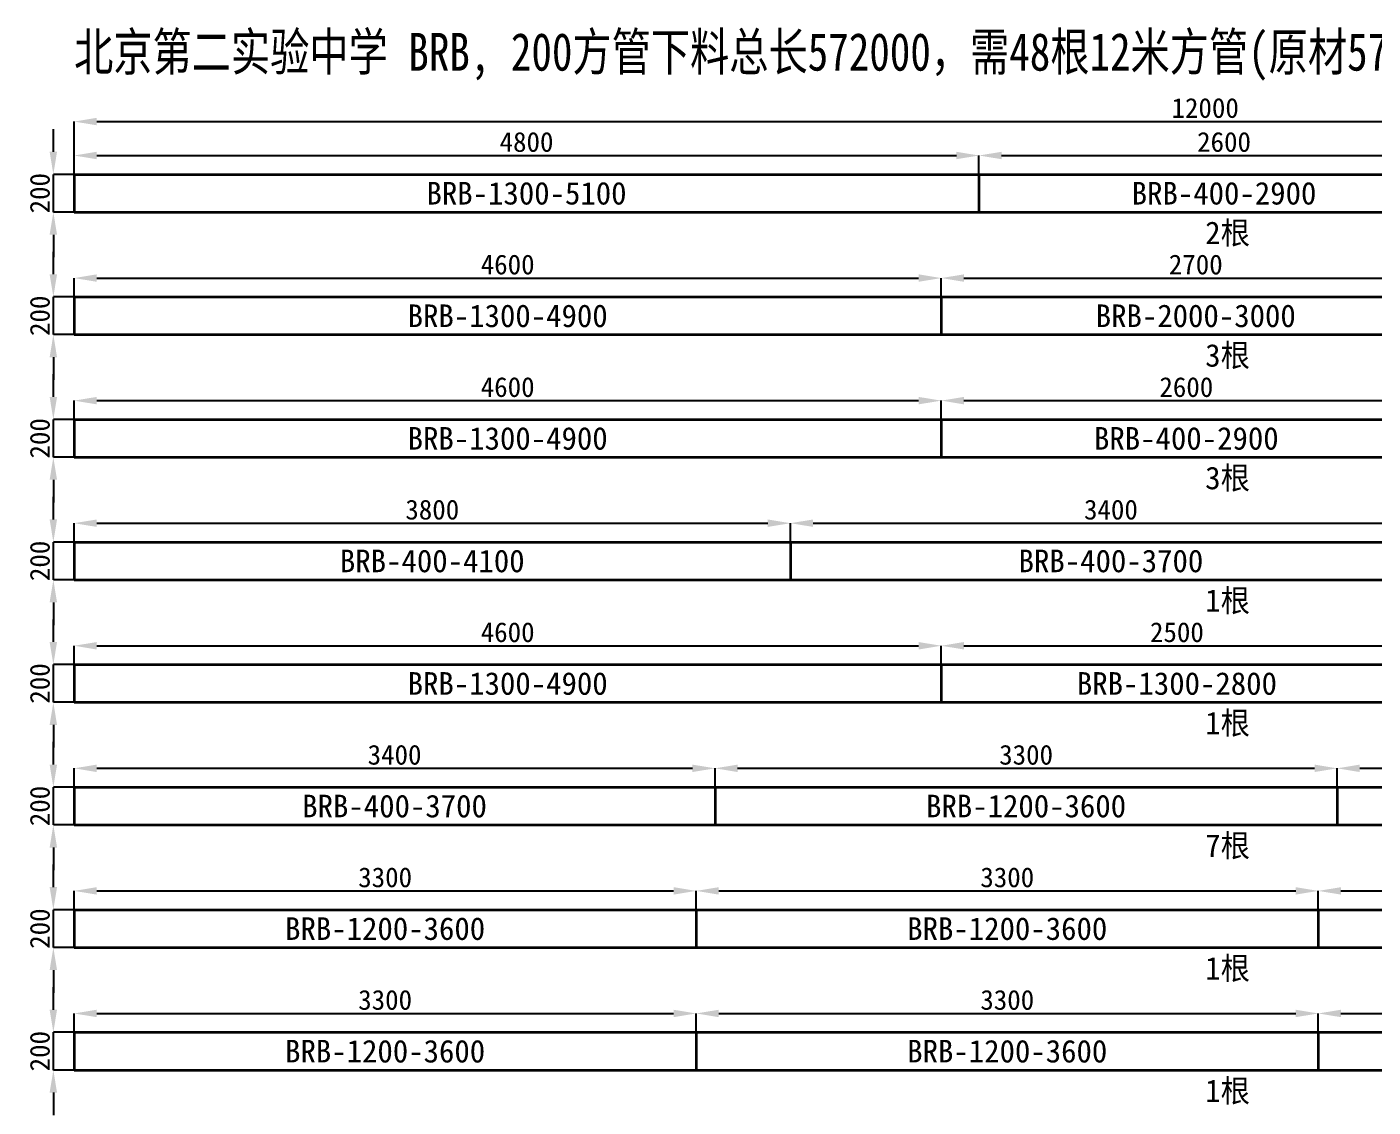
# Model space of a CAD drawing. Header units: metres. Extents: x -250 to 27240, y -11390 to 232.
# Drawn here: x 14750 to 21891, y -5496 to 232 of the extents above; entities that cross this region are included whole.
import ezdxf
from ezdxf.enums import TextEntityAlignment as Align

# ---------------------------------------------------------------- set-up
doc = ezdxf.new("R2010")
doc.units = ezdxf.units.M
for name, color, linetype in [('DIMENSION', 3, 'Continuous'), ('TEXT', 3, 'Continuous'), ('TUBE', 3, 'Continuous')]:
    doc.layers.add(name, color=color, linetype=linetype)
doc.dimstyles.get("Standard").update_dxf_attribs({"dimscale": 30, "dimtxt": 3.5, "dimasz": 4, "dimexe": 1.25, "dimexo": 0, "dimtad": 1, "dimcen": 2.5, "dimazin": 3, "dimtfac": 1, "dimtmove": 0, "dimatfit": 3})

# ---------------------------------------------------------------- blocks, each defined once
blk = doc.blocks.new('_CLOSEDFILLED')
at = {"color": 0, "linetype": 'BYBLOCK'}
blk.add_solid([(-1, 0.164), (0, 0), (-1, -0.164)], dxfattribs=at)
blk = doc.blocks.new('*D5')
at = {"color": 0}
for p, q in [((14890, -430), (14890, -310)), ((14890, -750), (14890, -550)), ((14890, -870), (14890, -990))]:
    blk.add_line(p, q, dxfattribs=at)
at = {"color": 3}
for p, q in [((15010, -550), (14890, -550)), ((15010, -750), (14890, -750))]:
    blk.add_line(p, q, dxfattribs=at)
at = {"layer": 'Defpoints'}
for p in [(15010, -550), (14890, -750), (15010, -750)]:
    blk.add_point(p, dxfattribs=at)
at = {"layer": 'DIMENSION', "color": 0, "xscale": 120, "yscale": 120}
for p, rotation in [((14890, -550), 270), ((14890, -750), 90)]:
    blk.add_blockref('_CLOSEDFILLED', p, dxfattribs=dict(at, rotation=rotation))
at = {"layer": 'DIMENSION', "color": 3, "insert": (14818.75, -650), "char_height": 105, "attachment_point": 5, "rotation": 90}
blk.add_mtext('200', dxfattribs=at)
blk = doc.blocks.new('*D6')
at = {"color": 3}
for p, q in [((15000, -550), (15000, -270)), ((27000, -550), (27000, -270))]:
    blk.add_line(p, q, dxfattribs=at)
at = {"color": 0}
blk.add_line((15120, -270), (26880, -270), dxfattribs=at)
at = {"layer": 'Defpoints'}
for p in [(15000, -270), (15000, -550), (27000, -550)]:
    blk.add_point(p, dxfattribs=at)
at = {"layer": 'DIMENSION', "color": 0, "xscale": 120, "yscale": 120, "rotation": 180}
blk.add_blockref('_CLOSEDFILLED', (15000, -270), dxfattribs=at)
at = {"layer": 'DIMENSION', "color": 0, "xscale": 120, "yscale": 120}
blk.add_blockref('_CLOSEDFILLED', (27000, -270), dxfattribs=at)
at = {"layer": 'DIMENSION', "color": 3, "insert": (21000, -198.75), "char_height": 105, "attachment_point": 5}
blk.add_mtext('12000', dxfattribs=at)
blk = doc.blocks.new('*D7')
at = {"color": 3}
for p, q in [((15000, -550), (15000, -450)), ((19800, -550), (19800, -450))]:
    blk.add_line(p, q, dxfattribs=at)
at = {"color": 0}
blk.add_line((15120, -450), (19680, -450), dxfattribs=at)
at = {"layer": 'Defpoints'}
for p in [(15000, -450), (15000, -550), (19800, -550)]:
    blk.add_point(p, dxfattribs=at)
at = {"layer": 'DIMENSION', "color": 0, "xscale": 120, "yscale": 120, "rotation": 180}
blk.add_blockref('_CLOSEDFILLED', (15000, -450), dxfattribs=at)
at = {"layer": 'DIMENSION', "color": 0, "xscale": 120, "yscale": 120}
blk.add_blockref('_CLOSEDFILLED', (19800, -450), dxfattribs=at)
at = {"layer": 'DIMENSION', "color": 3, "insert": (17400, -378.75), "char_height": 105, "attachment_point": 5}
blk.add_mtext('4800', dxfattribs=at)
blk = doc.blocks.new('*D8')
at = {"color": 3}
for p, q in [((19800, -550), (19800, -450)), ((22400, -550), (22400, -450))]:
    blk.add_line(p, q, dxfattribs=at)
at = {"color": 0}
blk.add_line((19920, -450), (22280, -450), dxfattribs=at)
at = {"layer": 'Defpoints'}
for p in [(19800, -450), (19800, -550), (22400, -550)]:
    blk.add_point(p, dxfattribs=at)
at = {"layer": 'DIMENSION', "color": 0, "xscale": 120, "yscale": 120, "rotation": 180}
blk.add_blockref('_CLOSEDFILLED', (19800, -450), dxfattribs=at)
at = {"layer": 'DIMENSION', "color": 0, "xscale": 120, "yscale": 120}
blk.add_blockref('_CLOSEDFILLED', (22400, -450), dxfattribs=at)
at = {"layer": 'DIMENSION', "color": 3, "insert": (21100, -378.75), "char_height": 105, "attachment_point": 5}
blk.add_mtext('2600', dxfattribs=at)
blk = doc.blocks.new('*D11')
at = {"color": 0}
for p, q in [((14890, -1080), (14890, -960)), ((14890, -1400), (14890, -1200)), ((14890, -1520), (14890, -1640))]:
    blk.add_line(p, q, dxfattribs=at)
at = {"color": 3}
for p, q in [((15010, -1200), (14890, -1200)), ((15010, -1400), (14890, -1400))]:
    blk.add_line(p, q, dxfattribs=at)
at = {"layer": 'Defpoints'}
for p in [(15010, -1200), (14890, -1400), (15010, -1400)]:
    blk.add_point(p, dxfattribs=at)
at = {"layer": 'DIMENSION', "color": 0, "xscale": 120, "yscale": 120}
for p, rotation in [((14890, -1200), 270), ((14890, -1400), 90)]:
    blk.add_blockref('_CLOSEDFILLED', p, dxfattribs=dict(at, rotation=rotation))
at = {"layer": 'DIMENSION', "color": 3, "insert": (14818.75, -1300), "char_height": 105, "attachment_point": 5, "rotation": 90}
blk.add_mtext('200', dxfattribs=at)
blk = doc.blocks.new('*D12')
at = {"color": 3}
for p, q in [((15000, -1200), (15000, -1100)), ((19600, -1200), (19600, -1100))]:
    blk.add_line(p, q, dxfattribs=at)
at = {"color": 0}
blk.add_line((15120, -1100), (19480, -1100), dxfattribs=at)
at = {"layer": 'Defpoints'}
for p in [(15000, -1100), (15000, -1200), (19600, -1200)]:
    blk.add_point(p, dxfattribs=at)
at = {"layer": 'DIMENSION', "color": 0, "xscale": 120, "yscale": 120, "rotation": 180}
blk.add_blockref('_CLOSEDFILLED', (15000, -1100), dxfattribs=at)
at = {"layer": 'DIMENSION', "color": 0, "xscale": 120, "yscale": 120}
blk.add_blockref('_CLOSEDFILLED', (19600, -1100), dxfattribs=at)
at = {"layer": 'DIMENSION', "color": 3, "insert": (17300, -1028.75), "char_height": 105, "attachment_point": 5}
blk.add_mtext('4600', dxfattribs=at)
blk = doc.blocks.new('*D13')
at = {"color": 3}
for p, q in [((19600, -1200), (19600, -1100)), ((22300, -1200), (22300, -1100))]:
    blk.add_line(p, q, dxfattribs=at)
at = {"color": 0}
blk.add_line((19720, -1100), (22180, -1100), dxfattribs=at)
at = {"layer": 'Defpoints'}
for p in [(19600, -1100), (19600, -1200), (22300, -1200)]:
    blk.add_point(p, dxfattribs=at)
at = {"layer": 'DIMENSION', "color": 0, "xscale": 120, "yscale": 120, "rotation": 180}
blk.add_blockref('_CLOSEDFILLED', (19600, -1100), dxfattribs=at)
at = {"layer": 'DIMENSION', "color": 0, "xscale": 120, "yscale": 120}
blk.add_blockref('_CLOSEDFILLED', (22300, -1100), dxfattribs=at)
at = {"layer": 'DIMENSION', "color": 3, "insert": (20950, -1028.75), "char_height": 105, "attachment_point": 5}
blk.add_mtext('2700', dxfattribs=at)
blk = doc.blocks.new('*D16')
at = {"color": 0}
for p, q in [((14890, -1730), (14890, -1610)), ((14890, -2050), (14890, -1850)), ((14890, -2170), (14890, -2290))]:
    blk.add_line(p, q, dxfattribs=at)
at = {"color": 3}
for p, q in [((15010, -1850), (14890, -1850)), ((15010, -2050), (14890, -2050))]:
    blk.add_line(p, q, dxfattribs=at)
at = {"layer": 'Defpoints'}
for p in [(15010, -1850), (14890, -2050), (15010, -2050)]:
    blk.add_point(p, dxfattribs=at)
at = {"layer": 'DIMENSION', "color": 0, "xscale": 120, "yscale": 120}
for p, rotation in [((14890, -1850), 270), ((14890, -2050), 90)]:
    blk.add_blockref('_CLOSEDFILLED', p, dxfattribs=dict(at, rotation=rotation))
at = {"layer": 'DIMENSION', "color": 3, "insert": (14818.75, -1950), "char_height": 105, "attachment_point": 5, "rotation": 90}
blk.add_mtext('200', dxfattribs=at)
blk = doc.blocks.new('*D17')
at = {"color": 3}
for p, q in [((15000, -1850), (15000, -1750)), ((19600, -1850), (19600, -1750))]:
    blk.add_line(p, q, dxfattribs=at)
at = {"color": 0}
blk.add_line((15120, -1750), (19480, -1750), dxfattribs=at)
at = {"layer": 'Defpoints'}
for p in [(15000, -1750), (15000, -1850), (19600, -1850)]:
    blk.add_point(p, dxfattribs=at)
at = {"layer": 'DIMENSION', "color": 0, "xscale": 120, "yscale": 120, "rotation": 180}
blk.add_blockref('_CLOSEDFILLED', (15000, -1750), dxfattribs=at)
at = {"layer": 'DIMENSION', "color": 0, "xscale": 120, "yscale": 120}
blk.add_blockref('_CLOSEDFILLED', (19600, -1750), dxfattribs=at)
at = {"layer": 'DIMENSION', "color": 3, "insert": (17300, -1678.75), "char_height": 105, "attachment_point": 5}
blk.add_mtext('4600', dxfattribs=at)
blk = doc.blocks.new('*D18')
at = {"color": 3}
for p, q in [((19600, -1850), (19600, -1750)), ((22200, -1850), (22200, -1750))]:
    blk.add_line(p, q, dxfattribs=at)
at = {"color": 0}
blk.add_line((19720, -1750), (22080, -1750), dxfattribs=at)
at = {"layer": 'Defpoints'}
for p in [(19600, -1750), (19600, -1850), (22200, -1850)]:
    blk.add_point(p, dxfattribs=at)
at = {"layer": 'DIMENSION', "color": 0, "xscale": 120, "yscale": 120, "rotation": 180}
blk.add_blockref('_CLOSEDFILLED', (19600, -1750), dxfattribs=at)
at = {"layer": 'DIMENSION', "color": 0, "xscale": 120, "yscale": 120}
blk.add_blockref('_CLOSEDFILLED', (22200, -1750), dxfattribs=at)
at = {"layer": 'DIMENSION', "color": 3, "insert": (20900, -1678.75), "char_height": 105, "attachment_point": 5}
blk.add_mtext('2600', dxfattribs=at)
blk = doc.blocks.new('*D21')
at = {"color": 0}
for p, q in [((14890, -2380), (14890, -2260)), ((14890, -2700), (14890, -2500)), ((14890, -2820), (14890, -2940))]:
    blk.add_line(p, q, dxfattribs=at)
at = {"color": 3}
for p, q in [((15010, -2500), (14890, -2500)), ((15010, -2700), (14890, -2700))]:
    blk.add_line(p, q, dxfattribs=at)
at = {"layer": 'Defpoints'}
for p in [(15010, -2500), (14890, -2700), (15010, -2700)]:
    blk.add_point(p, dxfattribs=at)
at = {"layer": 'DIMENSION', "color": 0, "xscale": 120, "yscale": 120}
for p, rotation in [((14890, -2500), 270), ((14890, -2700), 90)]:
    blk.add_blockref('_CLOSEDFILLED', p, dxfattribs=dict(at, rotation=rotation))
at = {"layer": 'DIMENSION', "color": 3, "insert": (14818.75, -2600), "char_height": 105, "attachment_point": 5, "rotation": 90}
blk.add_mtext('200', dxfattribs=at)
blk = doc.blocks.new('*D22')
at = {"color": 3}
for p, q in [((15000, -2500), (15000, -2400)), ((18800, -2500), (18800, -2400))]:
    blk.add_line(p, q, dxfattribs=at)
at = {"color": 0}
blk.add_line((15120, -2400), (18680, -2400), dxfattribs=at)
at = {"layer": 'Defpoints'}
for p in [(15000, -2400), (15000, -2500), (18800, -2500)]:
    blk.add_point(p, dxfattribs=at)
at = {"layer": 'DIMENSION', "color": 0, "xscale": 120, "yscale": 120, "rotation": 180}
blk.add_blockref('_CLOSEDFILLED', (15000, -2400), dxfattribs=at)
at = {"layer": 'DIMENSION', "color": 0, "xscale": 120, "yscale": 120}
blk.add_blockref('_CLOSEDFILLED', (18800, -2400), dxfattribs=at)
at = {"layer": 'DIMENSION', "color": 3, "insert": (16900, -2328.75), "char_height": 105, "attachment_point": 5}
blk.add_mtext('3800', dxfattribs=at)
blk = doc.blocks.new('*D23')
at = {"color": 3}
for p, q in [((18800, -2500), (18800, -2400)), ((22200, -2500), (22200, -2400))]:
    blk.add_line(p, q, dxfattribs=at)
at = {"color": 0}
blk.add_line((18920, -2400), (22080, -2400), dxfattribs=at)
at = {"layer": 'Defpoints'}
for p in [(18800, -2400), (18800, -2500), (22200, -2500)]:
    blk.add_point(p, dxfattribs=at)
at = {"layer": 'DIMENSION', "color": 0, "xscale": 120, "yscale": 120, "rotation": 180}
blk.add_blockref('_CLOSEDFILLED', (18800, -2400), dxfattribs=at)
at = {"layer": 'DIMENSION', "color": 0, "xscale": 120, "yscale": 120}
blk.add_blockref('_CLOSEDFILLED', (22200, -2400), dxfattribs=at)
at = {"layer": 'DIMENSION', "color": 3, "insert": (20500, -2328.75), "char_height": 105, "attachment_point": 5}
blk.add_mtext('3400', dxfattribs=at)
blk = doc.blocks.new('*D26')
at = {"color": 0}
for p, q in [((14890, -3030), (14890, -2910)), ((14890, -3350), (14890, -3150)), ((14890, -3470), (14890, -3590))]:
    blk.add_line(p, q, dxfattribs=at)
at = {"color": 3}
for p, q in [((15010, -3150), (14890, -3150)), ((15010, -3350), (14890, -3350))]:
    blk.add_line(p, q, dxfattribs=at)
at = {"layer": 'Defpoints'}
for p in [(15010, -3150), (14890, -3350), (15010, -3350)]:
    blk.add_point(p, dxfattribs=at)
at = {"layer": 'DIMENSION', "color": 0, "xscale": 120, "yscale": 120}
for p, rotation in [((14890, -3150), 270), ((14890, -3350), 90)]:
    blk.add_blockref('_CLOSEDFILLED', p, dxfattribs=dict(at, rotation=rotation))
at = {"layer": 'DIMENSION', "color": 3, "insert": (14818.75, -3250), "char_height": 105, "attachment_point": 5, "rotation": 90}
blk.add_mtext('200', dxfattribs=at)
blk = doc.blocks.new('*D27')
at = {"color": 3}
for p, q in [((15000, -3150), (15000, -3050)), ((19600, -3150), (19600, -3050))]:
    blk.add_line(p, q, dxfattribs=at)
at = {"color": 0}
blk.add_line((15120, -3050), (19480, -3050), dxfattribs=at)
at = {"layer": 'Defpoints'}
for p in [(15000, -3050), (15000, -3150), (19600, -3150)]:
    blk.add_point(p, dxfattribs=at)
at = {"layer": 'DIMENSION', "color": 0, "xscale": 120, "yscale": 120, "rotation": 180}
blk.add_blockref('_CLOSEDFILLED', (15000, -3050), dxfattribs=at)
at = {"layer": 'DIMENSION', "color": 0, "xscale": 120, "yscale": 120}
blk.add_blockref('_CLOSEDFILLED', (19600, -3050), dxfattribs=at)
at = {"layer": 'DIMENSION', "color": 3, "insert": (17300, -2978.75), "char_height": 105, "attachment_point": 5}
blk.add_mtext('4600', dxfattribs=at)
blk = doc.blocks.new('*D28')
at = {"color": 3}
for p, q in [((19600, -3150), (19600, -3050)), ((22100, -3150), (22100, -3050))]:
    blk.add_line(p, q, dxfattribs=at)
at = {"color": 0}
blk.add_line((19720, -3050), (21980, -3050), dxfattribs=at)
at = {"layer": 'Defpoints'}
for p in [(19600, -3050), (19600, -3150), (22100, -3150)]:
    blk.add_point(p, dxfattribs=at)
at = {"layer": 'DIMENSION', "color": 0, "xscale": 120, "yscale": 120, "rotation": 180}
blk.add_blockref('_CLOSEDFILLED', (19600, -3050), dxfattribs=at)
at = {"layer": 'DIMENSION', "color": 0, "xscale": 120, "yscale": 120}
blk.add_blockref('_CLOSEDFILLED', (22100, -3050), dxfattribs=at)
at = {"layer": 'DIMENSION', "color": 3, "insert": (20850, -2978.75), "char_height": 105, "attachment_point": 5}
blk.add_mtext('2500', dxfattribs=at)
blk = doc.blocks.new('*D31')
at = {"color": 0}
for p, q in [((14890, -3680), (14890, -3560)), ((14890, -4000), (14890, -3800)), ((14890, -4120), (14890, -4240))]:
    blk.add_line(p, q, dxfattribs=at)
at = {"color": 3}
for p, q in [((15010, -3800), (14890, -3800)), ((15010, -4000), (14890, -4000))]:
    blk.add_line(p, q, dxfattribs=at)
at = {"layer": 'Defpoints'}
for p in [(15010, -3800), (14890, -4000), (15010, -4000)]:
    blk.add_point(p, dxfattribs=at)
at = {"layer": 'DIMENSION', "color": 0, "xscale": 120, "yscale": 120}
for p, rotation in [((14890, -3800), 270), ((14890, -4000), 90)]:
    blk.add_blockref('_CLOSEDFILLED', p, dxfattribs=dict(at, rotation=rotation))
at = {"layer": 'DIMENSION', "color": 3, "insert": (14818.75, -3900), "char_height": 105, "attachment_point": 5, "rotation": 90}
blk.add_mtext('200', dxfattribs=at)
blk = doc.blocks.new('*D32')
at = {"color": 3}
for p, q in [((15000, -3800), (15000, -3700)), ((18400, -3800), (18400, -3700))]:
    blk.add_line(p, q, dxfattribs=at)
at = {"color": 0}
blk.add_line((15120, -3700), (18280, -3700), dxfattribs=at)
at = {"layer": 'Defpoints'}
for p in [(15000, -3700), (15000, -3800), (18400, -3800)]:
    blk.add_point(p, dxfattribs=at)
at = {"layer": 'DIMENSION', "color": 0, "xscale": 120, "yscale": 120, "rotation": 180}
blk.add_blockref('_CLOSEDFILLED', (15000, -3700), dxfattribs=at)
at = {"layer": 'DIMENSION', "color": 0, "xscale": 120, "yscale": 120}
blk.add_blockref('_CLOSEDFILLED', (18400, -3700), dxfattribs=at)
at = {"layer": 'DIMENSION', "color": 3, "insert": (16700, -3628.75), "char_height": 105, "attachment_point": 5}
blk.add_mtext('3400', dxfattribs=at)
blk = doc.blocks.new('*D33')
at = {"color": 3}
for p, q in [((18400, -3800), (18400, -3700)), ((21700, -3800), (21700, -3700))]:
    blk.add_line(p, q, dxfattribs=at)
at = {"color": 0}
blk.add_line((18520, -3700), (21580, -3700), dxfattribs=at)
at = {"layer": 'Defpoints'}
for p in [(18400, -3700), (18400, -3800), (21700, -3800)]:
    blk.add_point(p, dxfattribs=at)
at = {"layer": 'DIMENSION', "color": 0, "xscale": 120, "yscale": 120, "rotation": 180}
blk.add_blockref('_CLOSEDFILLED', (18400, -3700), dxfattribs=at)
at = {"layer": 'DIMENSION', "color": 0, "xscale": 120, "yscale": 120}
blk.add_blockref('_CLOSEDFILLED', (21700, -3700), dxfattribs=at)
at = {"layer": 'DIMENSION', "color": 3, "insert": (20050, -3628.75), "char_height": 105, "attachment_point": 5}
blk.add_mtext('3300', dxfattribs=at)
blk = doc.blocks.new('*D34')
at = {"color": 3}
for p, q in [((21700, -3800), (21700, -3700)), ((24600, -3800), (24600, -3700))]:
    blk.add_line(p, q, dxfattribs=at)
at = {"color": 0}
blk.add_line((21820, -3700), (24480, -3700), dxfattribs=at)
at = {"layer": 'Defpoints'}
for p in [(21700, -3700), (21700, -3800), (24600, -3800)]:
    blk.add_point(p, dxfattribs=at)
at = {"layer": 'DIMENSION', "color": 0, "xscale": 120, "yscale": 120, "rotation": 180}
blk.add_blockref('_CLOSEDFILLED', (21700, -3700), dxfattribs=at)
at = {"layer": 'DIMENSION', "color": 0, "xscale": 120, "yscale": 120}
blk.add_blockref('_CLOSEDFILLED', (24600, -3700), dxfattribs=at)
at = {"layer": 'DIMENSION', "color": 3, "insert": (23150, -3628.75), "char_height": 105, "attachment_point": 5}
blk.add_mtext('2900', dxfattribs=at)
blk = doc.blocks.new('*D36')
at = {"color": 0}
for p, q in [((14890, -4330), (14890, -4210)), ((14890, -4650), (14890, -4450)), ((14890, -4770), (14890, -4890))]:
    blk.add_line(p, q, dxfattribs=at)
at = {"color": 3}
for p, q in [((15010, -4450), (14890, -4450)), ((15010, -4650), (14890, -4650))]:
    blk.add_line(p, q, dxfattribs=at)
at = {"layer": 'Defpoints'}
for p in [(15010, -4450), (14890, -4650), (15010, -4650)]:
    blk.add_point(p, dxfattribs=at)
at = {"layer": 'DIMENSION', "color": 0, "xscale": 120, "yscale": 120}
for p, rotation in [((14890, -4450), 270), ((14890, -4650), 90)]:
    blk.add_blockref('_CLOSEDFILLED', p, dxfattribs=dict(at, rotation=rotation))
at = {"layer": 'DIMENSION', "color": 3, "insert": (14818.75, -4550), "char_height": 105, "attachment_point": 5, "rotation": 90}
blk.add_mtext('200', dxfattribs=at)
blk = doc.blocks.new('*D37')
at = {"color": 3}
for p, q in [((15000, -4450), (15000, -4350)), ((18300, -4450), (18300, -4350))]:
    blk.add_line(p, q, dxfattribs=at)
at = {"color": 0}
blk.add_line((15120, -4350), (18180, -4350), dxfattribs=at)
at = {"layer": 'Defpoints'}
for p in [(15000, -4350), (15000, -4450), (18300, -4450)]:
    blk.add_point(p, dxfattribs=at)
at = {"layer": 'DIMENSION', "color": 0, "xscale": 120, "yscale": 120, "rotation": 180}
blk.add_blockref('_CLOSEDFILLED', (15000, -4350), dxfattribs=at)
at = {"layer": 'DIMENSION', "color": 0, "xscale": 120, "yscale": 120}
blk.add_blockref('_CLOSEDFILLED', (18300, -4350), dxfattribs=at)
at = {"layer": 'DIMENSION', "color": 3, "insert": (16650, -4278.75), "char_height": 105, "attachment_point": 5}
blk.add_mtext('3300', dxfattribs=at)
blk = doc.blocks.new('*D38')
at = {"color": 3}
for p, q in [((18300, -4450), (18300, -4350)), ((21600, -4450), (21600, -4350))]:
    blk.add_line(p, q, dxfattribs=at)
at = {"color": 0}
blk.add_line((18420, -4350), (21480, -4350), dxfattribs=at)
at = {"layer": 'Defpoints'}
for p in [(18300, -4350), (18300, -4450), (21600, -4450)]:
    blk.add_point(p, dxfattribs=at)
at = {"layer": 'DIMENSION', "color": 0, "xscale": 120, "yscale": 120, "rotation": 180}
blk.add_blockref('_CLOSEDFILLED', (18300, -4350), dxfattribs=at)
at = {"layer": 'DIMENSION', "color": 0, "xscale": 120, "yscale": 120}
blk.add_blockref('_CLOSEDFILLED', (21600, -4350), dxfattribs=at)
at = {"layer": 'DIMENSION', "color": 3, "insert": (19950, -4278.75), "char_height": 105, "attachment_point": 5}
blk.add_mtext('3300', dxfattribs=at)
blk = doc.blocks.new('*D39')
at = {"color": 3}
for p, q in [((21600, -4450), (21600, -4350)), ((24300, -4450), (24300, -4350))]:
    blk.add_line(p, q, dxfattribs=at)
at = {"color": 0}
blk.add_line((21720, -4350), (24180, -4350), dxfattribs=at)
at = {"layer": 'Defpoints'}
for p in [(21600, -4350), (21600, -4450), (24300, -4450)]:
    blk.add_point(p, dxfattribs=at)
at = {"layer": 'DIMENSION', "color": 0, "xscale": 120, "yscale": 120, "rotation": 180}
blk.add_blockref('_CLOSEDFILLED', (21600, -4350), dxfattribs=at)
at = {"layer": 'DIMENSION', "color": 0, "xscale": 120, "yscale": 120}
blk.add_blockref('_CLOSEDFILLED', (24300, -4350), dxfattribs=at)
at = {"layer": 'DIMENSION', "color": 3, "insert": (22950, -4278.75), "char_height": 105, "attachment_point": 5}
blk.add_mtext('2700', dxfattribs=at)
blk = doc.blocks.new('*D41')
at = {"color": 0}
for p, q in [((14890, -4980), (14890, -4860)), ((14890, -5300), (14890, -5100)), ((14890, -5420), (14890, -5540))]:
    blk.add_line(p, q, dxfattribs=at)
at = {"color": 3}
for p, q in [((15010, -5100), (14890, -5100)), ((15010, -5300), (14890, -5300))]:
    blk.add_line(p, q, dxfattribs=at)
at = {"layer": 'Defpoints'}
for p in [(15010, -5100), (14890, -5300), (15010, -5300)]:
    blk.add_point(p, dxfattribs=at)
at = {"layer": 'DIMENSION', "color": 0, "xscale": 120, "yscale": 120}
for p, rotation in [((14890, -5100), 270), ((14890, -5300), 90)]:
    blk.add_blockref('_CLOSEDFILLED', p, dxfattribs=dict(at, rotation=rotation))
at = {"layer": 'DIMENSION', "color": 3, "insert": (14818.75, -5200), "char_height": 105, "attachment_point": 5, "rotation": 90}
blk.add_mtext('200', dxfattribs=at)
blk = doc.blocks.new('*D42')
at = {"color": 3}
for p, q in [((15000, -5100), (15000, -5000)), ((18300, -5100), (18300, -5000))]:
    blk.add_line(p, q, dxfattribs=at)
at = {"color": 0}
blk.add_line((15120, -5000), (18180, -5000), dxfattribs=at)
at = {"layer": 'Defpoints'}
for p in [(15000, -5000), (15000, -5100), (18300, -5100)]:
    blk.add_point(p, dxfattribs=at)
at = {"layer": 'DIMENSION', "color": 0, "xscale": 120, "yscale": 120, "rotation": 180}
blk.add_blockref('_CLOSEDFILLED', (15000, -5000), dxfattribs=at)
at = {"layer": 'DIMENSION', "color": 0, "xscale": 120, "yscale": 120}
blk.add_blockref('_CLOSEDFILLED', (18300, -5000), dxfattribs=at)
at = {"layer": 'DIMENSION', "color": 3, "insert": (16650, -4928.75), "char_height": 105, "attachment_point": 5}
blk.add_mtext('3300', dxfattribs=at)
blk = doc.blocks.new('*D43')
at = {"color": 3}
for p, q in [((18300, -5100), (18300, -5000)), ((21600, -5100), (21600, -5000))]:
    blk.add_line(p, q, dxfattribs=at)
at = {"color": 0}
blk.add_line((18420, -5000), (21480, -5000), dxfattribs=at)
at = {"layer": 'Defpoints'}
for p in [(18300, -5000), (18300, -5100), (21600, -5100)]:
    blk.add_point(p, dxfattribs=at)
at = {"layer": 'DIMENSION', "color": 0, "xscale": 120, "yscale": 120, "rotation": 180}
blk.add_blockref('_CLOSEDFILLED', (18300, -5000), dxfattribs=at)
at = {"layer": 'DIMENSION', "color": 0, "xscale": 120, "yscale": 120}
blk.add_blockref('_CLOSEDFILLED', (21600, -5000), dxfattribs=at)
at = {"layer": 'DIMENSION', "color": 3, "insert": (19950, -4928.75), "char_height": 105, "attachment_point": 5}
blk.add_mtext('3300', dxfattribs=at)
blk = doc.blocks.new('*D44')
at = {"color": 3}
for p, q in [((21600, -5100), (21600, -5000)), ((24300, -5100), (24300, -5000))]:
    blk.add_line(p, q, dxfattribs=at)
at = {"color": 0}
blk.add_line((21720, -5000), (24180, -5000), dxfattribs=at)
at = {"layer": 'Defpoints'}
for p in [(21600, -5000), (21600, -5100), (24300, -5100)]:
    blk.add_point(p, dxfattribs=at)
at = {"layer": 'DIMENSION', "color": 0, "xscale": 120, "yscale": 120, "rotation": 180}
blk.add_blockref('_CLOSEDFILLED', (21600, -5000), dxfattribs=at)
at = {"layer": 'DIMENSION', "color": 0, "xscale": 120, "yscale": 120}
blk.add_blockref('_CLOSEDFILLED', (24300, -5000), dxfattribs=at)
at = {"layer": 'DIMENSION', "color": 3, "insert": (22950, -4928.75), "char_height": 105, "attachment_point": 5}
blk.add_mtext('2700', dxfattribs=at)

msp = doc.modelspace()

# ---------------------------------------------------------------- linework, layer by layer
at = {"layer": 'TUBE', "color": 7, "lineweight": 35}
for p, q in [((15000, -550), (19800, -550)), ((15000, -550), (15000, -750)), ((19800, -550), (19800, -750)), ((19800, -550), (22400, -550)), ((15000, -750), (19800, -750)), ((19800, -750), (22400, -750)), ((15000, -1200), (19600, -1200)), ((15000, -1200), (15000, -1400)), ((19600, -1200), (19600, -1400)), ((19600, -1200), (22300, -1200)), ((15000, -1400), (19600, -1400)), ((19600, -1400), (22300, -1400)), ((15000, -1850), (19600, -1850)), ((15000, -1850), (15000, -2050)), ((19600, -1850), (19600, -2050)), ((19600, -1850), (22200, -1850)), ((15000, -2050), (19600, -2050)), ((19600, -2050), (22200, -2050)), ((15000, -2500), (18800, -2500)), ((15000, -2500), (15000, -2700)), ((18800, -2500), (18800, -2700)), ((18800, -2500), (22200, -2500)), ((15000, -2700), (18800, -2700)), ((18800, -2700), (22200, -2700)), ((15000, -3150), (19600, -3150)), ((15000, -3150), (15000, -3350)), ((19600, -3150), (19600, -3350)), ((19600, -3150), (22100, -3150)), ((15000, -3350), (19600, -3350)), ((19600, -3350), (22100, -3350)), ((15000, -3800), (18400, -3800)), ((15000, -3800), (15000, -4000)), ((18400, -3800), (18400, -4000)), ((18400, -3800), (21700, -3800)), ((21700, -3800), (21700, -4000)), ((21700, -3800), (24600, -3800)), ((15000, -4000), (18400, -4000)), ((18400, -4000), (21700, -4000)), ((21700, -4000), (24600, -4000)), ((15000, -4450), (18300, -4450)), ((15000, -4450), (15000, -4650)), ((18300, -4450), (18300, -4650)), ((18300, -4450), (21600, -4450)), ((21600, -4450), (21600, -4650)), ((21600, -4450), (24300, -4450)), ((15000, -4650), (18300, -4650)), ((18300, -4650), (21600, -4650)), ((21600, -4650), (24300, -4650)), ((15000, -5100), (18300, -5100)), ((15000, -5100), (15000, -5300)), ((18300, -5100), (18300, -5300)), ((18300, -5100), (21600, -5100)), ((21600, -5100), (21600, -5300)), ((21600, -5100), (24300, -5100)), ((15000, -5300), (18300, -5300)), ((18300, -5300), (21600, -5300)), ((21600, -5300), (24300, -5300))]:
    msp.add_line(p, q, dxfattribs=at)

# ---------------------------------------------------------------- texts
at = {"layer": 'TEXT', "width": 0.8}
msp.add_text('北京第二实验中学 BRB, 200方管下料总长572000，需48根12米方管(原材576000)，余料总和：4000mm', height=200, dxfattribs=at).set_placement((15000, 0))
at = {"layer": 'TEXT'}
for s, p in [('BRB-1300-5100', (17400, -650)), ('BRB-400-2900', (21100, -650)), ('BRB-1300-4900', (17300, -1300)), ('BRB-2000-3000', (20950, -1300)), ('BRB-1300-4900', (17300, -1950)), ('BRB-400-2900', (20900, -1950)), ('BRB-400-4100', (16900, -2600)), ('BRB-400-3700', (20500, -2600)), ('BRB-1300-4900', (17300, -3250)), ('BRB-1300-2800', (20850, -3250)), ('BRB-400-3700', (16700, -3900)), ('BRB-1200-3600', (20050, -3900)), ('BRB-1200-3600', (16650, -4550)), ('BRB-1200-3600', (19950, -4550)), ('BRB-1200-3600', (16650, -5200)), ('BRB-1200-3600', (19950, -5200))]:
    msp.add_text(s, height=120, dxfattribs=at).set_placement(p, align=Align.MIDDLE_CENTER)
for s, p in [('2根', (21000, -920)), ('3根', (21000, -1570)), ('3根', (21000, -2220)), ('1根', (21000, -2870)), ('1根', (21000, -3520)), ('7根', (21000, -4170)), ('1根', (21000, -4820)), ('1根', (21000, -5470))]:
    msp.add_text(s, height=120, dxfattribs=at).set_placement(p)

# ---------------------------------------------------------------- dimensions: what is measured, and where the dimension line sits
at = {"layer": 'DIMENSION', "color": 3, "lineweight": 25}
for base, p1, p2, text, picture, middle in [((15000, -270), (15000, -550), (27000, -550), '12000', '*D6', (21000, -198.75)), ((15000, -450), (15000, -550), (19800, -550), '4800', '*D7', (17400, -378.75)), ((19800, -450), (19800, -550), (22400, -550), '2600', '*D8', (21100, -378.75)), ((15000, -1100), (15000, -1200), (19600, -1200), '4600', '*D12', (17300, -1028.75)), ((19600, -1100), (19600, -1200), (22300, -1200), '2700', '*D13', (20950, -1028.75)), ((15000, -1750), (15000, -1850), (19600, -1850), '4600', '*D17', (17300, -1678.75)), ((19600, -1750), (19600, -1850), (22200, -1850), '2600', '*D18', (20900, -1678.75)), ((15000, -2400), (15000, -2500), (18800, -2500), '3800', '*D22', (16900, -2328.75)), ((18800, -2400), (18800, -2500), (22200, -2500), '3400', '*D23', (20500, -2328.75)), ((15000, -3050), (15000, -3150), (19600, -3150), '4600', '*D27', (17300, -2978.75)), ((19600, -3050), (19600, -3150), (22100, -3150), '2500', '*D28', (20850, -2978.75)), ((15000, -3700), (15000, -3800), (18400, -3800), '3400', '*D32', (16700, -3628.75)), ((18400, -3700), (18400, -3800), (21700, -3800), '3300', '*D33', (20050, -3628.75)), ((21700, -3700), (21700, -3800), (24600, -3800), '2900', '*D34', (23150, -3628.75)), ((15000, -4350), (15000, -4450), (18300, -4450), '3300', '*D37', (16650, -4278.75)), ((18300, -4350), (18300, -4450), (21600, -4450), '3300', '*D38', (19950, -4278.75)), ((21600, -4350), (21600, -4450), (24300, -4450), '2700', '*D39', (22950, -4278.75)), ((15000, -5000), (15000, -5100), (18300, -5100), '3300', '*D42', (16650, -4928.75)), ((18300, -5000), (18300, -5100), (21600, -5100), '3300', '*D43', (19950, -4928.75)), ((21600, -5000), (21600, -5100), (24300, -5100), '2700', '*D44', (22950, -4928.75))]:
    dim = msp.add_linear_dim(base=base, p1=p1, p2=p2, text=text, dimstyle='Standard', dxfattribs=at)
    dim.commit()
    dim.dimension.update_dxf_attribs({"geometry": picture, "text_midpoint": middle})
for base, p1, p2, picture, middle in [((14890, -750), (15010, -750), (15010, -550), '*D5', (14818.75, -650)), ((14890, -1400), (15010, -1400), (15010, -1200), '*D11', (14818.75, -1300)), ((14890, -2050), (15010, -2050), (15010, -1850), '*D16', (14818.75, -1950)), ((14890, -2700), (15010, -2700), (15010, -2500), '*D21', (14818.75, -2600)), ((14890, -3350), (15010, -3350), (15010, -3150), '*D26', (14818.75, -3250)), ((14890, -4000), (15010, -4000), (15010, -3800), '*D31', (14818.75, -3900)), ((14890, -4650), (15010, -4650), (15010, -4450), '*D36', (14818.75, -4550)), ((14890, -5300), (15010, -5300), (15010, -5100), '*D41', (14818.75, -5200))]:
    dim = msp.add_linear_dim(base=base, p1=p1, p2=p2, angle=90, text='200', dimstyle='Standard', dxfattribs=at)
    dim.commit()
    dim.dimension.update_dxf_attribs({"geometry": picture, "text_midpoint": middle})

doc.saveas('drawing.dxf')
